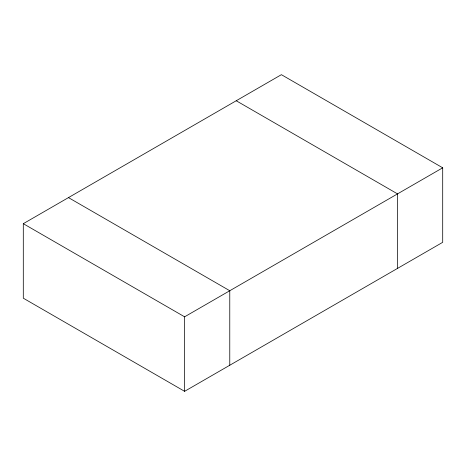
<?xml version="1.0" encoding="UTF-8"?>
<svg xmlns="http://www.w3.org/2000/svg" width="466" height="466" viewBox="0 0 466 466"><rect width="100%" height="100%" fill="white"/><g stroke="black" fill="none" stroke-linecap="round" stroke-linejoin="round"><path stroke-width="0.7" d="M23.3 223.686L281.394 74.676L442.7 167.807L442.7 242.314L184.606 391.323L23.3 298.193L23.3 223.686L184.606 316.816L442.7 167.807M236.227 100.755L397.533 193.885L397.533 268.393M68.467 197.607L229.773 290.737L229.773 365.245M184.606 316.816L184.606 391.323"/></g></svg>
